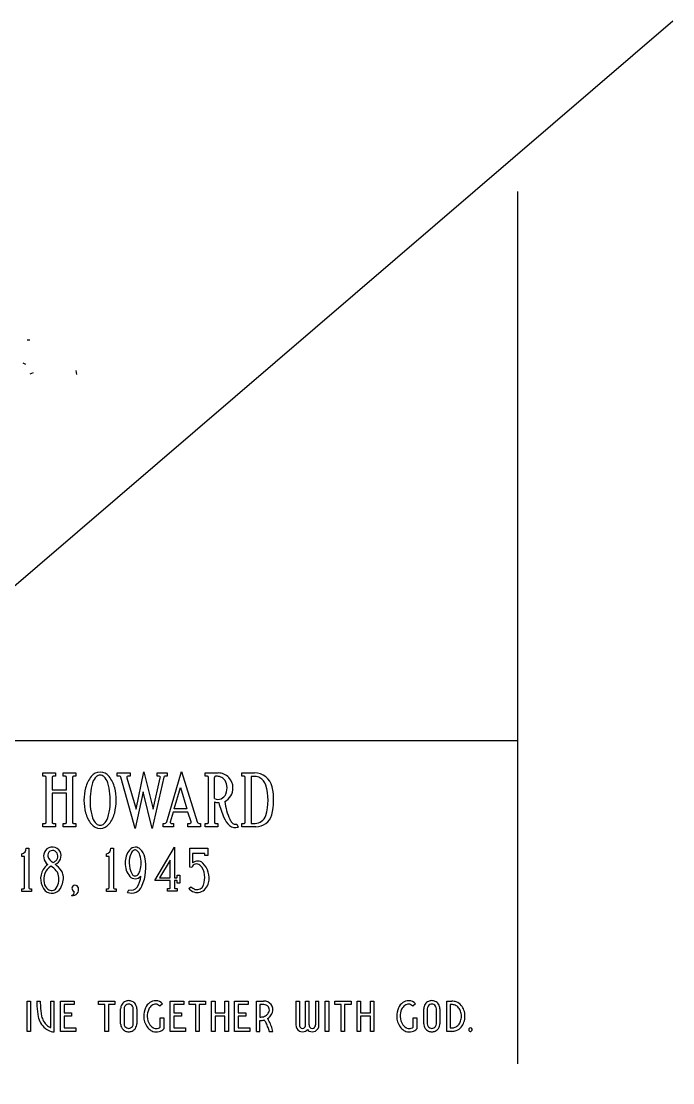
# Model space of a CAD drawing. Header units: metres. Extents: x -210 to 27, y -20 to 71.
# Drawn here: x -50.52 to -35.4, y -0.44 to 24.2 of the extents above; entities that cross this region are included whole.
import ezdxf

# ---------------------------------------------------------------- set-up
doc = ezdxf.new("R2010")
doc.units = ezdxf.units.M

msp = doc.modelspace()

# ---------------------------------------------------------------- linework, layer by layer
at = {"layer": 'MCD_Layer_0'}
for p, q in [((-35.401119, 24.199774), (-86.01265, -19.2484)), ((-39, 0), (-38.999989, 20.249985)), ((-50.386108, 16.800529), (-50.324142, 16.800529)), ((-50.417156, 16.229885), (-50.479259, 16.261608)), ((-50.246651, 16.039669), (-50.324142, 16.007944)), ((-49.254265, 16.090969), (-49.238747, 15.995794)), ((-81, 7.5), (-39, 7.5)), ((-50.020338, 6.75), (-49.727838, 6.75)), ((-50.020338, 6.671625), (-50.020338, 6.75)), ((-49.968213, 6.671625), (-50.020338, 6.671625)), ((-49.727838, 6.671625), (-49.779338, 6.671625)), ((-49.727838, 6.75), (-49.727838, 6.671625)), ((-49.551963, 6.75), (-49.259088, 6.75)), ((-49.551963, 6.671625), (-49.551963, 6.75)), ((-49.499463, 6.671625), (-49.551963, 6.671625)), ((-49.259088, 6.671625), (-49.310588, 6.671625)), ((-49.259088, 6.75), (-49.259088, 6.671625)), ((-48.293549, 6.671875), (-48.293549, 6.752375)), ((-48.293549, 6.752375), (-47.992799, 6.752375)), ((-48.237799, 6.671875), (-48.293549, 6.671875)), ((-47.876549, 5.463625), (-48.214049, 6.654375)), ((-47.992799, 6.671875), (-48.049049, 6.671875)), ((-47.992799, 6.752375), (-47.992799, 6.671875)), ((-47.859049, 5.907375), (-47.680299, 6.778625)), ((-47.680299, 6.778625), (-47.461549, 5.912375)), ((-47.367799, 6.752375), (-47.134049, 6.752375)), ((-47.367799, 6.671875), (-47.367799, 6.752375)), ((-47.320299, 6.671875), (-47.367799, 6.671875)), ((-47.134049, 6.671875), (-47.186549, 6.671875)), ((-47.144648, 5.615625), (-46.805898, 6.78625)), ((-47.134049, 6.752375), (-47.134049, 6.671875)), ((-46.805898, 6.78625), (-46.443398, 5.614375)), ((-46.255274, 6.75), (-45.950274, 6.74975)), ((-46.255274, 6.671625), (-46.255274, 6.75)), ((-46.203149, 6.671625), (-46.255274, 6.671625)), ((-45.40202, 6.75), (-45.108895, 6.75025)), ((-45.40202, 6.671875), (-45.40202, 6.75)), ((-45.34952, 6.671875), (-45.40202, 6.671875)), ((-45.18777, 6.670375), (-45.18777, 5.576625)), ((-45.103645, 6.67025), (-45.18777, 6.670375)), ((-49.941963, 5.604375), (-49.941963, 6.646625)), ((-49.805588, 6.646625), (-49.805588, 6.359375)), ((-49.473213, 6.359375), (-49.473213, 6.646625)), ((-49.336838, 6.646625), (-49.336838, 5.604375)), ((-48.074049, 6.639375), (-47.859049, 5.907375)), ((-47.212799, 6.651875), (-47.481549, 5.459875)), ((-47.461549, 5.912375), (-47.295299, 6.639375)), ((-46.970898, 5.91625), (-46.829648, 6.415)), ((-46.829648, 6.415), (-46.678398, 5.91625)), ((-46.176899, 5.604375), (-46.176899, 6.646625)), ((-46.040524, 6.153875), (-46.040524, 6.646625)), ((-45.32327, 5.604375), (-45.32327, 6.646875)), ((-49.805588, 6.359375), (-49.473213, 6.359375)), ((-49.805588, 6.28125), (-49.805588, 5.604375)), ((-49.473213, 6.28125), (-49.805588, 6.28125)), ((-49.473213, 5.604375), (-49.473213, 6.28125)), ((-47.696549, 6.312375), (-47.876549, 5.463625)), ((-47.481549, 5.459875), (-47.696549, 6.312375)), ((-46.678398, 5.91625), (-46.970898, 5.91625)), ((-46.040524, 6.077), (-46.040524, 5.604375)), ((-46.993398, 5.83875), (-47.064648, 5.610625)), ((-46.655898, 5.83875), (-46.993398, 5.83875)), ((-46.578398, 5.611875), (-46.655898, 5.83875)), ((-50.020338, 5.578125), (-49.968213, 5.578125)), ((-50.020338, 5.5), (-50.020338, 5.578125)), ((-49.727213, 5.5), (-50.020338, 5.5)), ((-49.779338, 5.578125), (-49.727213, 5.578125)), ((-49.727213, 5.578125), (-49.727213, 5.5)), ((-49.551588, 5.578125), (-49.499463, 5.578125)), ((-49.551588, 5.5), (-49.551588, 5.578125)), ((-49.258463, 5.5), (-49.551588, 5.5)), ((-49.310588, 5.578125), (-49.258463, 5.578125)), ((-49.258463, 5.578125), (-49.258463, 5.5)), ((-47.225898, 5.578125), (-47.194648, 5.578125)), ((-47.225898, 5.5), (-47.225898, 5.578125)), ((-46.990898, 5.5), (-47.225898, 5.5)), ((-47.039648, 5.578125), (-46.990898, 5.578125)), ((-46.990898, 5.578125), (-46.990898, 5.5)), ((-46.653398, 5.5), (-46.653398, 5.578125)), ((-46.653398, 5.578125), (-46.603398, 5.578125)), ((-46.365898, 5.5), (-46.653398, 5.5)), ((-46.393398, 5.578125), (-46.365898, 5.578125)), ((-46.365898, 5.578125), (-46.365898, 5.5)), ((-46.255274, 5.578125), (-46.203149, 5.578125)), ((-46.255274, 5.5), (-46.255274, 5.578125)), ((-45.962149, 5.5), (-46.255274, 5.5)), ((-46.014274, 5.578125), (-45.962149, 5.578125)), ((-45.962149, 5.578125), (-45.962149, 5.5)), ((-45.521024, 5.56325), (-45.486524, 5.4925)), ((-45.40202, 5.5), (-45.40202, 5.578125)), ((-45.40202, 5.578125), (-45.34952, 5.578125)), ((-45.07702, 5.5), (-45.40202, 5.5)), ((-45.18777, 5.576625), (-45.097395, 5.576625)), ((-50.407999, 4.9999), (-50.345099, 5)), ((-50.345099, 5), (-50.345099, 4.083)), ((-48.443338, 4.9999), (-48.380438, 5)), ((-48.380438, 5), (-48.380438, 4.083)), ((-47.422389, 4.2518), (-46.964489, 5.0228)), ((-46.964489, 5.0228), (-46.964489, 4.3148)), ((-46.608243, 4.5648), (-46.608243, 5.0018)), ((-46.608243, 5.0018), (-46.191243, 5.0018)), ((-46.191243, 5.0018), (-46.191243, 4.8358)), ((-50.511099, 4.813), (-50.511099, 4.8755)), ((-50.449099, 4.813), (-50.511099, 4.813)), ((-50.449099, 4.083), (-50.449099, 4.813)), ((-48.546438, 4.813), (-48.546438, 4.8755)), ((-48.484438, 4.813), (-48.546438, 4.813)), ((-48.484438, 4.083), (-48.484438, 4.813)), ((-47.068489, 4.7253), (-47.312389, 4.3148)), ((-47.068489, 4.3148), (-47.068489, 4.7253)), ((-46.545243, 4.8768), (-46.545243, 4.6623)), ((-46.259943, 4.8768), (-46.545243, 4.8768)), ((-46.259943, 4.8358), (-46.259943, 4.8768)), ((-46.191243, 4.8358), (-46.259943, 4.8358)), ((-46.563243, 4.5558), (-46.608243, 4.5648)), ((-47.068489, 4.2518), (-47.422389, 4.2518)), ((-47.312389, 4.3148), (-47.068489, 4.3148)), ((-47.068489, 4.0853), (-47.068489, 4.2518)), ((-46.964489, 4.3148), (-46.921789, 4.3148)), ((-46.964489, 4.2518), (-46.964489, 4.0853)), ((-46.921789, 4.2518), (-46.964489, 4.2518)), ((-46.900789, 4.3768), (-46.83949, 4.3768)), ((-46.900789, 4.3358), (-46.900789, 4.3768)), ((-46.900789, 4.1898), (-46.900789, 4.2318)), ((-46.83949, 4.1898), (-46.900789, 4.1898)), ((-46.83949, 4.3768), (-46.83949, 4.1898)), ((-50.511099, 4.063), (-50.470099, 4.063)), ((-50.511099, 4), (-50.511099, 4.063)), ((-50.282099, 4), (-50.511099, 4)), ((-50.324099, 4.063), (-50.282099, 4.063)), ((-50.282099, 4.063), (-50.282099, 4)), ((-48.546438, 4.063), (-48.505438, 4.063)), ((-48.546438, 4), (-48.546438, 4.063)), ((-48.317438, 4), (-48.546438, 4)), ((-48.359438, 4.063), (-48.317438, 4.063)), ((-48.317438, 4.063), (-48.317438, 4)), ((-48.053777, 3.9759), (-48.022777, 4.0369)), ((-47.130489, 4.0643), (-47.089489, 4.0643)), ((-47.130489, 4.0018), (-47.130489, 4.0643)), ((-46.900789, 4.0018), (-47.130489, 4.0018)), ((-46.943489, 4.0643), (-46.900789, 4.0643)), ((-46.900789, 4.0643), (-46.900789, 4.0018)), ((-46.632243, 4.0658), (-46.585243, 4.1078)), ((-50.389045, 1.453155), (-50.308186, 1.453155)), ((-50.389045, 0.75003), (-50.389045, 1.453155)), ((-50.308186, 1.453155), (-50.308186, 0.75003)), ((-50.160934, 1.453171), (-50.080003, 1.453171)), ((-49.838902, 1.453171), (-49.758042, 1.453171)), ((-49.838902, 0.837373), (-49.838902, 1.453171)), ((-49.758042, 0.739498), (-49.758042, 1.453171)), ((-49.610725, 1.453154), (-49.295726, 1.453154)), ((-49.610725, 0.750029), (-49.610725, 1.453154)), ((-49.295726, 1.372295), (-49.529866, 1.372295)), ((-49.529866, 1.372295), (-49.529866, 1.183857)), ((-49.295726, 1.453154), (-49.295726, 1.372295)), ((-48.732593, 1.453153), (-48.3515, 1.453153)), ((-48.732593, 1.372293), (-48.732593, 1.453153)), ((-48.582124, 1.372293), (-48.732593, 1.372293)), ((-48.582124, 0.750028), (-48.582124, 1.372293)), ((-48.3515, 1.372293), (-48.501265, 1.372293)), ((-48.501265, 1.372293), (-48.501265, 0.750028)), ((-48.3515, 1.453153), (-48.3515, 1.372293)), ((-48.216989, 0.927989), (-48.216989, 1.275192)), ((-48.13613, 1.275473), (-48.13613, 0.927637)), ((-47.921818, 0.927637), (-47.921818, 1.275473)), ((-47.840958, 1.275192), (-47.840958, 0.927989)), ((-47.243929, 1.387062), (-47.305733, 1.33489)), ((-47.063164, 1.453154), (-46.748164, 1.453154)), ((-47.063164, 0.750029), (-47.063164, 1.453154)), ((-46.748164, 1.372295), (-46.982305, 1.372295)), ((-46.982305, 1.372295), (-46.982305, 1.183857)), ((-46.748164, 1.453154), (-46.748164, 1.372295)), ((-46.624343, 1.453153), (-46.24325, 1.453153)), ((-46.624343, 1.372293), (-46.624343, 1.453153)), ((-46.473874, 1.372293), (-46.624343, 1.372293)), ((-46.473874, 0.750028), (-46.473874, 1.372293)), ((-46.24325, 1.372293), (-46.393015, 1.372293)), ((-46.393015, 1.372293), (-46.393015, 0.750028)), ((-46.24325, 1.453153), (-46.24325, 1.372293)), ((-46.103889, 1.453154), (-46.023029, 1.453154)), ((-46.103889, 0.750029), (-46.103889, 1.453154)), ((-46.023029, 1.453154), (-46.023029, 1.183857)), ((-45.796623, 1.453154), (-45.715763, 1.453154)), ((-45.796623, 1.183857), (-45.796623, 1.453154)), ((-45.715763, 1.453154), (-45.715763, 0.750029)), ((-45.569538, 1.453154), (-45.254538, 1.453154)), ((-45.569538, 0.750029), (-45.569538, 1.453154)), ((-45.254538, 1.372295), (-45.488679, 1.372295)), ((-45.488679, 1.372295), (-45.488679, 1.183857)), ((-45.254538, 1.453154), (-45.254538, 1.372295)), ((-45.065987, 1.453153), (-44.897238, 1.453153)), ((-45.065987, 0.750028), (-45.065987, 1.453153)), ((-44.895621, 1.372293), (-44.985128, 1.372293)), ((-44.985128, 1.372293), (-44.985128, 1.082184)), ((-44.148992, 1.453132), (-44.148992, 0.899772)), ((-44.148992, 1.453132), (-44.068133, 1.453132)), ((-44.068133, 1.453132), (-44.068133, 0.899772)), ((-43.921883, 1.453132), (-43.841023, 1.453132)), ((-43.921883, 0.899772), (-43.921883, 1.453132)), ((-43.841023, 0.899772), (-43.841023, 1.453132)), ((-43.694773, 1.453132), (-43.694773, 0.899772)), ((-43.694773, 1.453132), (-43.613914, 1.453132)), ((-43.613914, 0.899772), (-43.613914, 1.453132)), ((-43.467666, 1.453155), (-43.386806, 1.453155)), ((-43.467666, 0.75003), (-43.467666, 1.453155)), ((-43.386806, 1.453155), (-43.386806, 0.75003)), ((-43.248218, 1.453153), (-42.867125, 1.453153)), ((-43.248218, 1.372293), (-43.248218, 1.453153)), ((-43.097749, 1.372293), (-43.248218, 1.372293)), ((-43.097749, 0.750028), (-43.097749, 1.372293)), ((-42.867125, 1.372293), (-43.01689, 1.372293)), ((-43.01689, 1.372293), (-43.01689, 0.750028)), ((-42.867125, 1.453153), (-42.867125, 1.372293)), ((-42.727855, 1.453154), (-42.646996, 1.453154)), ((-42.727855, 0.750029), (-42.727855, 1.453154)), ((-42.646996, 1.453154), (-42.646996, 1.183857)), ((-42.42059, 1.453154), (-42.33973, 1.453154)), ((-42.42059, 1.183857), (-42.42059, 1.453154)), ((-42.33973, 1.453154), (-42.33973, 0.750029)), ((-41.371992, 1.387062), (-41.433796, 1.33489)), ((-41.18133, 0.927989), (-41.18133, 1.275192)), ((-41.10047, 1.275473), (-41.10047, 0.927637)), ((-40.886158, 0.927637), (-40.886158, 1.275473)), ((-40.805299, 1.275192), (-40.805299, 0.927989)), ((-40.648594, 1.453154), (-40.530047, 1.453154)), ((-40.648594, 0.750029), (-40.648594, 1.453154)), ((-40.567734, 1.372295), (-40.567734, 0.830889)), ((-40.531804, 1.372295), (-40.567734, 1.372295)), ((-49.529866, 1.183857), (-49.354085, 1.183857)), ((-49.354085, 1.102998), (-49.529866, 1.102998)), ((-49.529866, 1.102998), (-49.529866, 0.830889)), ((-49.354085, 1.183857), (-49.354085, 1.102998)), ((-47.295959, 1.066436), (-47.2151, 1.066436)), ((-47.295959, 0.845022), (-47.295959, 1.066436)), ((-47.2151, 1.066436), (-47.2151, 0.809093)), ((-46.982305, 1.183857), (-46.806523, 1.183857)), ((-46.806523, 1.102998), (-46.982305, 1.102998)), ((-46.982305, 1.102998), (-46.982305, 0.830889)), ((-46.806523, 1.183857), (-46.806523, 1.102998)), ((-46.023029, 1.183857), (-45.796623, 1.183857)), ((-45.796623, 1.102998), (-46.023029, 1.102998)), ((-46.023029, 1.102998), (-46.023029, 0.750029)), ((-45.796623, 0.750029), (-45.796623, 1.102998)), ((-45.488679, 1.183857), (-45.312898, 1.183857)), ((-45.312898, 1.102998), (-45.488679, 1.102998)), ((-45.488679, 1.102998), (-45.488679, 0.830889)), ((-45.312898, 1.183857), (-45.312898, 1.102998)), ((-44.985128, 0.750028), (-44.985128, 1.001325)), ((-42.646996, 1.183857), (-42.42059, 1.183857)), ((-42.42059, 1.102998), (-42.646996, 1.102998)), ((-42.646996, 1.102998), (-42.646996, 0.750029)), ((-42.42059, 0.750029), (-42.42059, 1.102998)), ((-41.424022, 1.066436), (-41.343163, 1.066436)), ((-41.424022, 0.845022), (-41.424022, 1.066436)), ((-41.343163, 1.066436), (-41.343163, 0.809093)), ((-50.308186, 0.75003), (-50.389045, 0.75003)), ((-49.259163, 0.750029), (-49.610725, 0.750029)), ((-49.529866, 0.830889), (-49.259163, 0.830889)), ((-49.259163, 0.830889), (-49.259163, 0.750029)), ((-48.501265, 0.750028), (-48.582124, 0.750028)), ((-46.711601, 0.750029), (-47.063164, 0.750029)), ((-46.982305, 0.830889), (-46.711601, 0.830889)), ((-46.711601, 0.830889), (-46.711601, 0.750029)), ((-46.393015, 0.750028), (-46.473874, 0.750028)), ((-46.023029, 0.750029), (-46.103889, 0.750029)), ((-45.715763, 0.750029), (-45.796623, 0.750029)), ((-45.217976, 0.750029), (-45.569538, 0.750029)), ((-45.488679, 0.830889), (-45.217976, 0.830889)), ((-45.217976, 0.830889), (-45.217976, 0.750029)), ((-45.065987, 0.750028), (-44.985128, 0.750028)), ((-44.76505, 0.750028), (-44.681659, 0.750028)), ((-43.386806, 0.75003), (-43.467666, 0.75003)), ((-43.01689, 0.750028), (-43.097749, 0.750028)), ((-42.646996, 0.750029), (-42.727855, 0.750029)), ((-42.33973, 0.750029), (-42.42059, 0.750029)), ((-40.530047, 0.750029), (-40.648594, 0.750029)), ((-40.567734, 0.830889), (-40.531804, 0.830889))]:
    msp.add_line(p, q, dxfattribs=at)
for centre, radius, start, end in [((-49.967588, 6.646), 0.025633, 1.397495, 91.396916), ((-49.779963, 6.646), 0.025633, 88.603013, 178.602576), ((-49.498838, 6.646), 0.025633, 1.397495, 91.396916), ((-49.311213, 6.646), 0.025633, 88.602862, 178.602646), ((-48.375393, 6.241442), 0.674133, 140.801534, 165.849269), ((-48.689136, 6.503136), 0.26564, 90.79453, 141.775205), ((-48.538182, 6.411572), 0.347019, 133.389786, 161.139748), ((-48.69032, 6.575), 0.123756, 90.578709, 134.181649), ((-48.691811, 6.50757), 0.261182, 37.758344, 90.221383), ((-48.69282, 6.575), 0.123756, 45.818386, 89.421273), ((-48.844958, 6.411572), 0.347019, 18.860253, 46.610181), ((-49.007749, 6.241442), 0.674135, 14.150753, 39.198424), ((-48.237717, 6.64712), 0.024756, 17.042677, 90.188607), ((-48.050312, 6.646981), 0.024926, 87.095063, 197.767855), ((-47.319035, 6.646981), 0.024926, 342.232145, 92.904937), ((-47.187416, 6.645786), 0.026103, 88.096664, 166.511428), ((-46.202524, 6.646), 0.025633, 1.397495, 91.396916), ((-46.014899, 6.646), 0.025633, 88.603013, 178.602576), ((-45.994576, 6.317816), 0.354357, 77.482628, 93.186619), ((-45.953939, 6.408361), 0.341409, 43.587729, 89.38504), ((-45.956668, 6.492146), 0.175956, 39.629699, 77.229803), ((-45.351168, 6.643864), 0.02806, 6.161092, 86.633319), ((-45.102515, 6.336629), 0.413671, 13.044896, 90.883659), ((-45.096473, 6.454667), 0.215702, 57.953501, 91.905375), ((-47.786682, 6.176254), 1.134422, 162.162405, 175.639799), ((-49.688173, 6.152408), 1.229044, 5.139181, 17.586118), ((-45.9968, 6.426881), 0.249715, 6.667634, 45.299134), ((-46.125072, 6.407076), 0.379449, 337.296818, 7.388969), ((-45.961097, 6.399097), 0.352985, 0.836433, 43.875706), ((-45.155818, 6.356322), 0.330555, 19.65389, 58.279581), ((-46.004468, 6.121789), 1.21037, 342.713389, 16.596187), ((-46.015106, 6.123004), 1.350931, 345.154392, 13.13509), ((-47.643305, 6.079786), 1.423701, 166.743752, 178.582696), ((-47.184436, 6.098215), 1.741152, 174.585862, 183.89309), ((-50.423978, 6.103895), 1.966315, 356.387485, 4.626575), ((-49.739839, 6.079785), 1.423705, 1.417328, 13.256238), ((-45.957639, 6.33127), 0.195803, 244.956354, 338.85098), ((-45.960093, 6.399845), 0.351971, 297.00494, 0.717114), ((-47.61204, 6.155661), 1.455098, 181.601279, 193.134822), ((-47.565339, 6.113795), 1.362815, 185.634126, 197.29024), ((-49.817799, 6.113795), 1.362813, 342.709749, 354.365878), ((-49.771104, 6.155662), 1.455103, 346.865188, 358.398697), ((-45.943539, 6.344172), 0.284231, 250.048816, 271.162177), ((-43.704975, 6.646994), 2.30867, 194.729516, 203.802462), ((-44.451816, 6.258934), 1.35947, 187.297586, 205.507788), ((-48.370245, 5.994452), 0.680268, 194.424025, 219.14597), ((-48.538183, 5.820927), 0.347019, 198.860234, 226.610228), ((-48.844957, 5.820928), 0.347019, 313.389806, 341.139765), ((-49.012897, 5.994453), 0.68027, 320.854073, 345.575952), ((-45.352348, 5.8928), 0.497675, 200.901285, 227.351178), ((-45.324738, 5.821826), 0.383852, 202.731576, 215.394077), ((-45.103066, 5.843592), 0.267027, 271.216967, 342.236537), ((-45.068015, 5.870703), 0.370812, 268.608459, 345.34293), ((-49.967588, 5.60375), 0.025633, 268.602868, 1.397132), ((-49.779963, 5.60375), 0.025633, 178.602799, 271.397201), ((-49.498838, 5.60375), 0.025633, 268.602868, 1.397132), ((-49.311213, 5.60375), 0.025633, 178.602732, 271.397349), ((-48.689189, 5.729294), 0.265555, 218.220007, 269.486314), ((-48.690343, 5.657465), 0.123715, 225.814912, 270.010752), ((-48.691804, 5.724922), 0.261172, 270.051429, 322.242245), ((-48.692895, 5.657613), 0.123889, 271.190967, 314.170147), ((-47.193675, 5.62891), 0.050794, 268.901502, 344.838294), ((-47.038945, 5.604531), 0.026416, 166.662424, 268.474747), ((-46.602355, 5.603487), 0.025383, 267.644957, 19.297293), ((-46.394097, 5.629769), 0.051648, 197.340356, 270.775451), ((-46.202524, 5.60375), 0.025633, 268.602868, 1.397132), ((-46.014899, 5.60375), 0.025633, 178.602799, 271.397201), ((-45.557913, 5.688095), 0.208215, 230.795342, 290.051241), ((-45.55121, 5.671864), 0.112731, 219.935205, 285.531664), ((-45.351082, 5.605937), 0.027856, 273.215474, 356.784526), ((-50.526868, 4.993492), 0.119041, 277.612036, 3.085551), ((-49.770383, 4.817665), 0.233316, 145.206381, 234.465341), ((-49.800178, 4.823781), 0.205706, 29.411708, 141.867971), ((-49.792736, 4.836019), 0.113562, 59.433105, 188.721294), ((-49.815895, 4.817204), 0.141919, 311.430835, 55.241858), ((-48.562207, 4.993492), 0.119041, 277.612036, 3.085551), ((-47.71498, 4.708559), 0.386834, 139.419606, 163.812695), ((-47.867278, 4.843455), 0.183444, 91.874118, 140.475325), ((-47.829677, 4.817616), 0.158135, 118.64245, 156.212263), ((-47.878365, 4.902172), 0.060628, 51.927112, 116.56374), ((-47.876415, 4.860958), 0.165872, 46.662254, 88.916262), ((-47.951721, 4.794458), 0.190857, 14.300263, 54.532476), ((-48.017626, 4.716979), 0.367524, 12.033199, 46.05529), ((-49.694762, 4.870493), 0.216485, 193.814751, 245.950599), ((-49.812335, 4.787875), 0.118759, 284.308245, 319.533449), ((-49.81355, 4.829275), 0.214957, 291.151878, 26.384477), ((-47.589109, 4.664082), 0.52017, 162.972873, 179.887825), ((-47.47434, 4.672), 0.542113, 157.277652, 180.95129), ((-48.32606, 4.663342), 0.587003, 359.517639, 17.67846), ((-48.681725, 4.554217), 1.051168, 335.780913, 13.163464), ((-46.430378, 4.526495), 0.177867, 46.633249, 130.224759), ((-49.656581, 4.293876), 0.416534, 149.097382, 222.438391), ((-49.660841, 4.29857), 0.410473, 126.671347, 149.354233), ((-49.652273, 4.283508), 0.35099, 121.178831, 194.302369), ((-50.071723, 4.173874), 0.473877, 40.051207, 59.888264), ((-50.088501, 4.139723), 0.60288, 33.879858, 54.216793), ((-49.890278, 4.331938), 0.233314, 17.681105, 39.010273), ((-49.828135, 4.327798), 0.282094, 9.591264, 31.645047), ((-47.573444, 4.652055), 0.535992, 178.605437, 197.55374), ((-47.756337, 4.587244), 0.342133, 196.442921, 224.064902), ((-47.542384, 4.64489), 0.474339, 177.811908, 210.787034), ((-48.091169, 4.591925), 0.343962, 324.605325, 342.919864), ((-48.292251, 4.649978), 0.553238, 343.289226, 0.872222), ((-46.453211, 4.523741), 0.114607, 46.446402, 163.755792), ((-46.599175, 4.364389), 0.330693, 3.885898, 47.141851), ((-46.643309, 4.309763), 0.481675, 347.072101, 45.922865), ((-49.74942, 4.242249), 0.24718, 190.595373, 230.397864), ((-50.013663, 4.280067), 0.36682, 325.991804, 19.547459), ((-49.996394, 4.309258), 0.451194, 327.945907, 8.352558), ((-47.871048, 4.468988), 0.177539, 222.388048, 267.633909), ((-47.877528, 4.440786), 0.082267, 208.129661, 324.231273), ((-47.882438, 4.468407), 0.176854, 271.31561, 318.404617), ((-48.288957, 4.383853), 0.539781, 327.684896, 356.510582), ((-46.921289, 4.3353), 0.020506, 268.602879, 1.397202), ((-46.921289, 4.2313), 0.020506, 1.397094, 91.397193), ((-46.465005, 4.263576), 0.297602, 288.161612, 348.058881), ((-46.779581, 4.31128), 0.515895, 341.36124, 8.417531), ((-50.469599, 4.0835), 0.020506, 268.602797, 358.602815), ((-50.322781, 4.085409), 0.022448, 186.160887, 266.633521), ((-49.81236, 4.184832), 0.229315, 228.60788, 329.891761), ((-49.819098, 4.155749), 0.136124, 229.786033, 323.562909), ((-49.332143, 4.043955), 0.140819, 261.584506, 17.124985), ((-49.372131, 3.983437), 0.081133, 283.819131, 7.839184), ((-49.270466, 4.066694), 0.075266, 14.406121, 253.568658), ((-48.504938, 4.0835), 0.020506, 268.602797, 358.602815), ((-48.35812, 4.085409), 0.022448, 186.160887, 266.633521), ((-47.966351, 4.224632), 0.26365, 250.634061, 337.326278), ((-47.964022, 4.184019), 0.158418, 248.229469, 325.942075), ((-47.088989, 4.0848), 0.020506, 268.602903, 1.397118), ((-46.943989, 4.0848), 0.020506, 178.602744, 271.397155), ((-46.432656, 4.236153), 0.262403, 220.481773, 283.310703), ((-46.370943, 4.3389), 0.315169, 227.160104, 248.931167), ((-46.441832, 4.199091), 0.160014, 254.630523, 340.774229), ((-48.536936, 1.416453), 1.624413, 178.704809, 182.765799), ((-48.518752, 1.416462), 1.642576, 182.735494, 191.446156), ((-48.563184, 1.41576), 1.51728, 178.587142, 182.788844), ((-48.513954, 1.416833), 1.566505, 182.740457, 191.425082), ((-48.029742, 1.275879), 0.187248, 145.399411, 180.210153), ((-48.0287, 1.275548), 0.188294, 114.649557, 145.496508), ((-48.029603, 1.275767), 0.106527, 145.330408, 180.158237), ((-48.029245, 1.276133), 0.106615, 114.514305, 145.601755), ((-48.029033, 1.275508), 0.188192, 89.960469, 114.552401), ((-48.029059, 1.276308), 0.106533, 89.916201, 114.644331), ((-48.028914, 1.275506), 0.188194, 65.447769, 89.996654), ((-48.02904, 1.274896), 0.107945, 65.610263, 89.927284), ((-48.029121, 1.275601), 0.107337, 34.433288, 65.415934), ((-48.029689, 1.274853), 0.18911, 34.589027, 65.316494), ((-48.029183, 1.275641), 0.107365, 359.910141, 34.396718), ((-48.028841, 1.275784), 0.187884, 359.819514, 34.502106), ((-47.220871, 1.109468), 0.458094, 155.980052, 181.794255), ((-47.35109, 1.161703), 0.317933, 126.536331, 155.025869), ((-47.219607, 1.109081), 0.378548, 156.01496, 182.176911), ((-47.350282, 1.161204), 0.238032, 125.844432, 154.691525), ((-47.408604, 1.253296), 0.210264, 87.046945, 128.803113), ((-47.40873, 1.253524), 0.129143, 87.008828, 128.810725), ((-47.408212, 1.248785), 0.133851, 40.037668, 87.336238), ((-47.408303, 1.248653), 0.214886, 40.09844, 87.190975), ((-44.892826, 1.234455), 0.218742, 40.112152, 91.155739), ((-44.892847, 1.234294), 0.138027, 40.146291, 91.151726), ((-44.880216, 1.253114), 0.116406, 340.74339, 37.072485), ((-44.879891, 1.253055), 0.196955, 340.735715, 38.398011), ((-41.348934, 1.109468), 0.458094, 155.980052, 181.794255), ((-41.479153, 1.161703), 0.317933, 126.536331, 155.025869), ((-41.34767, 1.109081), 0.378548, 156.01496, 182.176911), ((-41.478345, 1.161204), 0.238032, 125.844432, 154.691525), ((-41.536668, 1.253296), 0.210264, 87.046945, 128.803113), ((-41.536793, 1.253524), 0.129143, 87.008828, 128.810725), ((-41.536275, 1.248785), 0.133851, 40.037668, 87.336238), ((-41.536366, 1.248653), 0.214886, 40.09844, 87.190975), ((-40.994083, 1.275879), 0.187248, 145.399411, 180.210153), ((-40.99304, 1.275548), 0.188294, 114.649557, 145.496508), ((-40.993943, 1.275767), 0.106527, 145.330408, 180.158237), ((-40.993585, 1.276133), 0.106615, 114.514305, 145.601755), ((-40.993373, 1.275508), 0.188192, 89.960469, 114.552401), ((-40.993399, 1.276308), 0.106533, 89.916201, 114.644331), ((-40.993255, 1.275506), 0.188194, 65.447769, 89.996654), ((-40.993381, 1.274896), 0.107945, 65.610263, 89.927284), ((-40.993461, 1.275601), 0.107337, 34.433288, 65.415934), ((-40.994029, 1.274853), 0.18911, 34.589027, 65.316494), ((-40.993523, 1.275641), 0.107365, 359.910141, 34.396718), ((-40.993181, 1.275784), 0.187884, 359.819514, 34.502106), ((-40.536467, 1.137999), 0.234342, 69.130264, 88.859901), ((-40.535874, 1.141392), 0.311816, 69.392302, 88.929242), ((-40.513751, 1.184464), 0.182893, 39.495634, 70.594409), ((-40.513482, 1.184726), 0.263436, 39.489829, 70.633548), ((-40.543447, 1.14634), 0.230297, 18.081883, 42.116778), ((-40.542041, 1.14697), 0.30968, 18.008345, 41.52103), ((-40.666663, 1.105337), 0.44107, 359.933592, 18.146794), ((-49.685964, 1.174496), 0.450594, 190.743669, 210.138432), ((-49.685915, 1.174617), 0.369825, 190.60907, 210.157224), ((-49.674356, 1.179447), 0.382249, 209.91282, 231.406348), ((-47.284139, 1.093212), 0.394606, 179.722244, 216.863426), ((-47.283988, 1.093192), 0.313898, 179.724342, 216.788383), ((-44.990985, 1.540652), 0.458505, 270.731958, 281.394389), ((-44.990352, 1.524418), 0.523119, 270.572276, 282.429118), ((-44.951895, 1.273959), 0.18989, 285.734033, 316.603774), ((-45.801132, 0.451039), 1.081223, 27.155232, 31.349875), ((-44.955257, 1.278958), 0.195773, 316.216741, 340.845787), ((-44.950124, 1.271988), 0.26811, 303.096854, 316.548597), ((-45.781302, 0.462408), 1.139235, 27.078812, 30.895745), ((-44.955734, 1.279286), 0.277205, 316.250924, 340.789494), ((-41.412202, 1.093212), 0.394606, 179.722244, 216.863426), ((-41.412051, 1.093192), 0.313898, 179.724342, 216.788383), ((-40.68028, 1.101156), 0.374126, 341.971128, 0.562093), ((-40.680863, 1.101958), 0.374703, 0.438505, 18.011404), ((-40.656333, 1.095562), 0.430544, 341.713963, 1.139374), ((-49.672433, 1.181055), 0.465591, 210.000453, 231.329146), ((-49.746676, 1.079843), 0.340221, 230.440503, 243.663323), ((-49.746382, 1.080312), 0.259896, 230.183891, 243.680882), ((-49.745581, 1.081134), 0.341863, 243.594895, 267.911098), ((-49.746963, 1.077313), 0.256952, 243.500428, 249.034377), ((-48.029742, 0.927303), 0.187248, 179.790049, 214.60059), ((-48.028703, 0.927629), 0.188289, 214.502685, 245.350664), ((-48.029417, 0.92744), 0.106713, 179.894593, 214.571596), ((-48.029396, 0.926735), 0.106332, 214.252345, 245.505609), ((-48.029029, 0.927687), 0.188206, 245.448079, 270.038115), ((-48.029532, 0.925408), 0.105069, 245.272895, 270.342725), ((-48.028411, 0.925396), 0.105056, 269.731462, 294.727689), ((-48.028919, 0.927689), 0.188208, 270.004766, 294.551749), ((-48.029291, 0.927845), 0.107649, 294.607833, 325.418902), ((-48.029686, 0.928323), 0.189105, 294.683285, 325.411781), ((-48.028972, 0.927437), 0.107155, 325.501874, 0.106939), ((-48.028841, 0.927398), 0.187884, 325.497892, 0.180285), ((-47.338302, 1.037842), 0.318274, 214.737517, 236.037054), ((-47.333175, 1.04348), 0.244954, 214.365438, 236.126918), ((-47.411084, 0.924247), 0.183424, 235.070232, 252.195397), ((-47.412571, 0.920959), 0.099005, 234.756696, 252.110901), ((-47.388684, 0.998823), 0.261282, 252.519044, 284.999598), ((-47.388396, 1.001798), 0.183371, 252.681461, 284.94692), ((-47.372998, 0.955414), 0.134616, 283.706734, 304.910027), ((-47.370659, 0.951262), 0.210738, 283.612597, 317.57517), ((-45.72313, 0.496805), 0.990945, 20.230119, 26.859151), ((-45.740434, 0.490951), 1.009206, 14.875164, 20.202245), ((-45.740371, 0.489112), 1.090647, 20.297409, 26.808548), ((-45.743784, 0.490464), 1.093382, 13.732868, 20.168894), ((-43.992278, 0.896481), 0.156748, 178.796892, 241.55602), ((-43.991882, 0.89669), 0.076313, 177.685252, 242.898035), ((-43.995043, 0.883695), 0.144236, 240.102404, 299.897596), ((-43.995008, 0.883864), 0.063545, 240.137014, 299.862986), ((-43.998134, 0.89669), 0.076314, 297.102391, 2.31412), ((-43.999044, 0.898146), 0.158802, 298.550222, 317.773224), ((-43.76494, 0.896613), 0.156973, 222.077025, 241.505647), ((-43.764773, 0.89669), 0.076313, 177.685418, 242.898272), ((-43.767898, 0.883827), 0.144368, 240.116389, 299.883611), ((-43.767898, 0.883863), 0.063544, 240.136939, 299.863061), ((-43.771025, 0.89669), 0.076314, 297.102391, 2.31412), ((-43.770627, 0.896481), 0.156748, 298.443855, 1.203029), ((-41.466365, 1.037842), 0.318274, 214.737517, 236.037054), ((-41.461238, 1.04348), 0.244954, 214.365438, 236.126918), ((-41.539147, 0.924247), 0.183424, 235.070232, 252.195397), ((-41.540634, 0.920959), 0.099005, 234.756696, 252.110901), ((-41.516747, 0.998823), 0.261282, 252.519044, 284.999598), ((-41.516459, 1.001798), 0.183371, 252.681461, 284.94692), ((-41.501061, 0.955414), 0.134616, 283.706734, 304.910027), ((-41.498722, 0.951262), 0.210738, 283.612597, 317.57517), ((-40.994083, 0.927303), 0.187248, 179.790049, 214.60059), ((-40.993043, 0.927629), 0.188289, 214.502685, 245.350664), ((-40.993757, 0.92744), 0.106713, 179.894593, 214.571596), ((-40.993736, 0.926735), 0.106332, 214.252345, 245.505609), ((-40.993369, 0.927687), 0.188206, 245.448079, 270.038115), ((-40.993872, 0.925408), 0.105069, 245.272895, 270.342725), ((-40.992751, 0.925396), 0.105056, 269.731462, 294.727689), ((-40.993259, 0.927689), 0.188208, 270.004766, 294.551749), ((-40.993632, 0.927845), 0.107649, 294.607833, 325.418902), ((-40.994026, 0.928323), 0.189105, 294.683285, 325.411781), ((-40.993312, 0.927437), 0.107155, 325.501874, 0.106939), ((-40.993181, 0.927398), 0.187884, 325.497892, 0.180285), ((-40.535663, 1.061305), 0.230449, 270.959327, 290.594679), ((-40.535886, 1.061834), 0.31186, 271.07283, 290.607053), ((-40.516147, 1.023853), 0.188594, 289.046692, 320.020178), ((-40.513482, 1.018458), 0.263436, 289.366452, 320.510171), ((-40.554637, 1.061705), 0.242446, 319.009977, 341.64678), ((-40.542055, 1.056222), 0.309696, 318.479584, 341.99104), ((-40.097656, 0.789506), 0.039583, 175.902472, 232.523623), ((-40.097575, 0.789608), 0.039657, 119.72665, 176.056986), ((-40.097699, 0.789644), 0.039666, 232.694531, 283.855224), ((-40.097634, 0.789734), 0.039518, 54.399673, 119.742724), ((-40.097512, 0.789424), 0.039408, 283.667535, 349.140473), ((-40.097672, 0.78965), 0.039608, 348.862979, 54.42679)]:
    msp.add_arc(centre, radius, start, end, dxfattribs=at)

doc.saveas('drawing.dxf')
